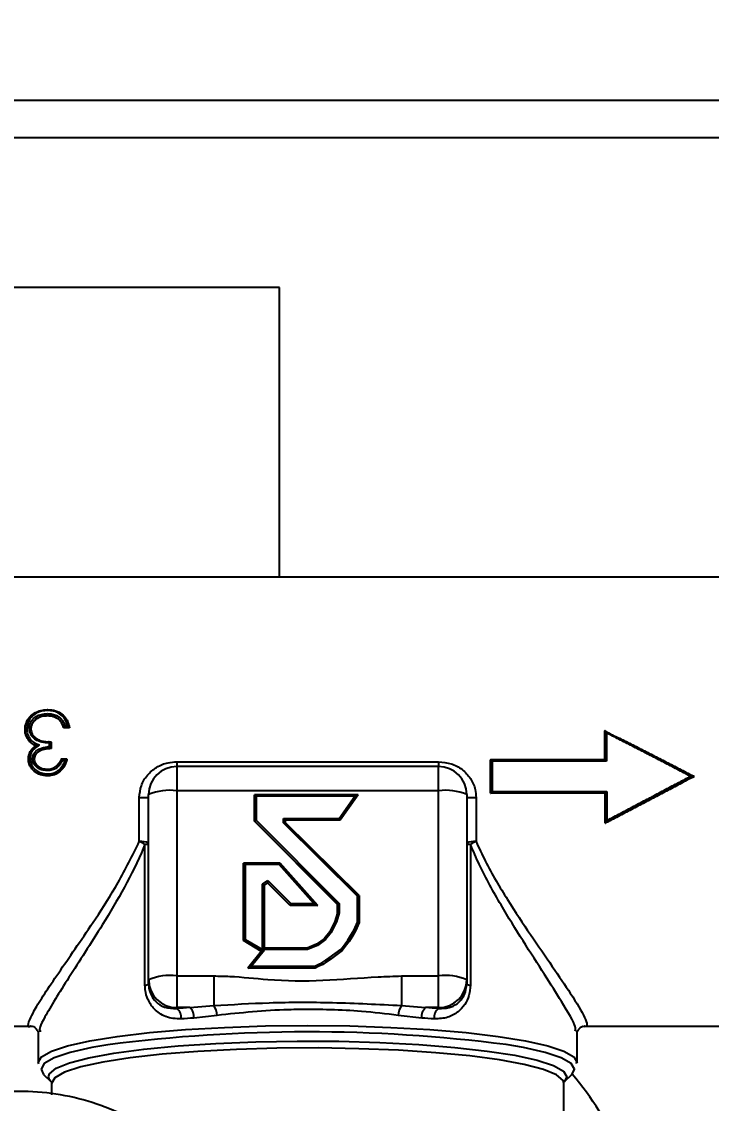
# Model space of a CAD drawing. Extents: x 75 to 2075, y 25 to 1460.
# Drawn here: x 467.6 to 513.7, y 1162.4 to 1234.7 of the extents above; entities that cross this region are included whole.
import ezdxf

# ---------------------------------------------------------------- set-up
doc = ezdxf.new("R2010")
doc.units = 0
doc.header["$LTSCALE"] = 5
doc.linetypes.add('SLD-KATı', pattern=[0])
doc.layers.get('0').update_dxf_attribs({"linetype": 'CONTINUOUS'})
doc.styles.add('SLDTEXTSTYLE1', font='GOTHIC.TTF', dxfattribs={"width": 0.913})
doc.dimstyles.new('SLDDIMSTYLE1', dxfattribs={"dimtxt": 17.5, "dimasz": 16.51, "dimexe": 0, "dimexo": 0.0625, "dimgap": 4.375, "dimtad": 1, "dimlfac": 0.8, "dimrnd": 1e-09, "dimzin": 12, "dimtxsty": 'SLDTEXTSTYLE1', "dimsah": 1, "dimcen": 0.09, "dimazin": 3, "dimtfac": 1, "dimtofl": 0, "dimtmove": 0, "dimatfit": 3, "dimtolj": 1, "dimtzin": 12})

# ---------------------------------------------------------------- blocks, each defined once
blk = doc.blocks.new('_D_5')
at = {"color": 7, "linetype": 'SLD-KATı'}
for p, q in [((224.877, 1226.853), (224.877, 1278.192)), ((924.877, 1226.853), (924.877, 1278.192)), ((224.877, 1273.192), (924.877, 1273.192))]:
    blk.add_line(p, q, dxfattribs=at)
for points in [[(224.877, 1273.192), (241.387, 1270.652), (241.387, 1275.732)], [(924.877, 1273.192), (908.367, 1275.732), (908.367, 1270.652)]]:
    blk.add_solid(points, dxfattribs=at)
at = {"color": 7, "linetype": 'SLD-KATı', "insert": (543.242, 1295.545), "char_height": 17.5, "attachment_point": 1, "style": 'SLDTEXTSTYLE1'}
blk.add_mtext('560', dxfattribs=at)

msp = doc.modelspace()

# ---------------------------------------------------------------- linework, layer by layer
at = {"color": 7, "linetype": 'SLD-KATı'}
for p, q in [((904.789, 1229.442), (244.966, 1229.442)), ((903.627, 1226.942), (246.127, 1226.942)), ((484.877, 1216.942), (426.16, 1216.942)), ((484.877, 1197.567), (484.877, 1216.942)), ((514.872, 1197.567), (458.633, 1197.567)), ((469.37, 1188.305), (469.37, 1188.3)), ((470.101, 1188.085), (470.101, 1188.081)), ((467.864, 1187.403), (467.864, 1187.399)), ((468.256, 1187.439), (468.256, 1187.435)), ((470.837, 1187.518), (470.444, 1187.518)), ((470.444, 1187.518), (470.444, 1187.514)), ((470.837, 1187.514), (470.444, 1187.514)), ((470.527, 1187.662), (470.697, 1187.662)), ((470.837, 1187.518), (470.837, 1187.514)), ((506.612, 1185.36), (506.612, 1187.3)), ((506.725, 1187.157), (506.725, 1185.27)), ((468.125, 1186.66), (468.125, 1186.657)), ((469.49, 1186.253), (469.49, 1186.481)), ((469.603, 1186.554), (469.603, 1186.119)), ((469.603, 1186.119), (469.603, 1186.116)), ((468.088, 1185.421), (468.088, 1185.419)), ((468.481, 1185.419), (468.481, 1185.417)), ((470.665, 1185.408), (470.278, 1185.408)), ((470.522, 1185.316), (470.348, 1185.316)), ((470.668, 1185.406), (470.668, 1185.404)), ((478.002, 1185.234), (495.502, 1185.234)), ((498.969, 1183.132), (498.969, 1185.36)), ((506.615, 1185.362), (498.972, 1185.362)), ((499.082, 1185.27), (499.082, 1183.249)), ((506.725, 1185.27), (499.082, 1185.27)), ((469.366, 1184.297), (469.366, 1184.295)), ((495.502, 1184.918), (478.002, 1184.918)), ((475.502, 1179.898), (475.502, 1182.843)), ((476.127, 1170.664), (476.127, 1183.043)), ((478.002, 1183.303), (478.002, 1170.923)), ((495.502, 1183.303), (478.002, 1183.303)), ((483.197, 1181.272), (483.197, 1183.026)), ((483.309, 1182.93), (483.197, 1183.026)), ((490.118, 1183.027), (483.198, 1183.027)), ((483.309, 1182.93), (483.309, 1181.333)), ((489.904, 1182.93), (483.309, 1182.93)), ((488.856, 1181.455), (489.904, 1182.93)), ((490.12, 1183.026), (488.915, 1181.328)), ((490.12, 1183.024), (488.915, 1181.326)), ((489.904, 1182.93), (490.12, 1183.026)), ((490.12, 1183.026), (490.12, 1183.024)), ((495.502, 1170.923), (495.502, 1183.303)), ((497.377, 1183.043), (497.377, 1170.664)), ((498.002, 1182.843), (498.002, 1179.898)), ((506.636, 1183.132), (498.969, 1183.132)), ((498.969, 1183.132), (498.969, 1183.131)), ((506.636, 1183.131), (498.969, 1183.131)), ((499.082, 1183.249), (506.748, 1183.249)), ((506.636, 1181.129), (506.636, 1183.132)), ((506.748, 1183.249), (506.748, 1181.305)), ((483.309, 1181.333), (483.197, 1181.272)), ((483.309, 1181.333), (488.854, 1175.77)), ((485.141, 1181.455), (488.856, 1181.455)), ((485.141, 1181.144), (485.141, 1181.455)), ((485.254, 1181.328), (485.141, 1181.455)), ((488.856, 1181.455), (488.915, 1181.328)), ((488.742, 1175.709), (483.197, 1181.272)), ((483.197, 1181.272), (483.197, 1181.27)), ((488.742, 1175.707), (483.197, 1181.27)), ((485.254, 1181.175), (485.141, 1181.144)), ((490.072, 1176.26), (485.141, 1181.144)), ((490.184, 1176.292), (485.253, 1181.176)), ((485.254, 1181.328), (485.254, 1181.175)), ((488.915, 1181.328), (485.254, 1181.328)), ((488.915, 1181.326), (485.254, 1181.326)), ((488.915, 1181.328), (488.915, 1181.326)), ((475.88, 1170.314), (475.88, 1179.718)), ((497.625, 1179.718), (497.625, 1170.314)), ((482.459, 1173.284), (482.459, 1178.463)), ((482.572, 1178.367), (482.459, 1178.463)), ((484.902, 1178.464), (482.46, 1178.464)), ((484.852, 1178.367), (484.903, 1178.463)), ((487.421, 1175.639), (484.903, 1178.464)), ((482.572, 1178.367), (482.572, 1173.363)), ((484.852, 1178.367), (482.572, 1178.367)), ((487.173, 1175.764), (484.852, 1178.367)), ((483.722, 1177.062), (484.079, 1177.301)), ((483.722, 1172.689), (483.722, 1177.062)), ((483.722, 1177.062), (483.834, 1176.988)), ((484.065, 1177.142), (483.834, 1176.988)), ((484.065, 1177.14), (483.834, 1176.986)), ((484.079, 1177.301), (484.065, 1177.142)), ((485.585, 1175.637), (484.065, 1177.142)), ((484.065, 1177.142), (484.065, 1177.14)), ((485.585, 1175.636), (484.065, 1177.14)), ((484.079, 1177.301), (485.632, 1175.764)), ((483.834, 1176.988), (483.834, 1172.786)), ((490.185, 1176.291), (490.072, 1176.26)), ((490.185, 1176.291), (490.185, 1174.488)), ((485.632, 1175.764), (485.585, 1175.637)), ((487.422, 1175.637), (485.585, 1175.637)), ((485.585, 1175.637), (485.585, 1175.636)), ((487.422, 1175.636), (485.585, 1175.636)), ((485.632, 1175.764), (487.173, 1175.764)), ((487.173, 1175.764), (487.422, 1175.637)), ((487.422, 1175.637), (487.422, 1175.636)), ((488.854, 1175.77), (488.742, 1175.709)), ((488.742, 1175.131), (488.742, 1175.709)), ((488.854, 1175.77), (488.854, 1175.131)), ((490.072, 1174.526), (490.072, 1176.26)), ((488.742, 1175.131), (488.576, 1174.56)), ((488.854, 1175.131), (488.681, 1174.534)), ((488.854, 1175.131), (488.742, 1175.131)), ((488.576, 1174.56), (488.229, 1173.875)), ((488.681, 1174.534), (488.324, 1173.828)), ((488.681, 1174.534), (488.576, 1174.559)), ((489.856, 1174.011), (490.072, 1174.526)), ((490.185, 1174.488), (489.957, 1173.946)), ((490.185, 1174.486), (489.957, 1173.944)), ((490.185, 1174.488), (490.072, 1174.526)), ((490.185, 1174.488), (490.185, 1174.486)), ((487.854, 1173.413), (487.35, 1173.037)), ((488.229, 1173.875), (487.854, 1173.413)), ((487.933, 1173.347), (487.854, 1173.412)), ((488.324, 1173.828), (487.933, 1173.347)), ((488.324, 1173.828), (488.228, 1173.874)), ((489.438, 1173.304), (489.64, 1173.645)), ((489.737, 1173.574), (489.532, 1173.226)), ((489.737, 1173.572), (489.532, 1173.224)), ((489.64, 1173.645), (489.856, 1174.011)), ((489.957, 1173.946), (489.737, 1173.574)), ((489.957, 1173.944), (489.737, 1173.572)), ((489.737, 1173.574), (489.737, 1173.572)), ((489.957, 1173.946), (489.856, 1174.011)), ((489.957, 1173.946), (489.957, 1173.944)), ((482.459, 1173.284), (482.572, 1173.363)), ((482.459, 1173.284), (482.459, 1173.283)), ((483.671, 1172.565), (482.459, 1173.283)), ((482.572, 1173.363), (483.84, 1172.612)), ((483.722, 1172.689), (483.834, 1172.785)), ((486.749, 1172.689), (483.722, 1172.689)), ((486.728, 1172.786), (483.833, 1172.786)), ((486.749, 1172.689), (486.727, 1172.785)), ((487.35, 1173.037), (486.728, 1172.786)), ((487.405, 1172.953), (486.749, 1172.689)), ((487.405, 1172.953), (487.349, 1173.035)), ((487.933, 1173.347), (487.405, 1172.953)), ((488.198, 1172.13), (488.985, 1172.717)), ((488.985, 1172.717), (489.261, 1173.075)), ((489.065, 1172.622), (488.985, 1172.717)), ((489.35, 1172.991), (489.065, 1172.622)), ((489.35, 1172.99), (489.065, 1172.62)), ((489.261, 1173.075), (489.438, 1173.304)), ((489.532, 1173.226), (489.35, 1172.991)), ((489.532, 1173.224), (489.35, 1172.99)), ((489.35, 1172.991), (489.35, 1172.99)), ((489.532, 1173.226), (489.438, 1173.304)), ((489.532, 1173.226), (489.532, 1173.224)), ((483.672, 1172.568), (482.764, 1171.447)), ((483.84, 1172.612), (482.998, 1171.572)), ((483.672, 1172.566), (483.84, 1172.612)), ((487.698, 1171.802), (487.957, 1171.972)), ((487.957, 1171.972), (488.198, 1172.13)), ((488.263, 1172.023), (488.019, 1171.864)), ((488.263, 1172.022), (488.019, 1171.862)), ((488.263, 1172.023), (488.198, 1172.13)), ((489.065, 1172.622), (488.263, 1172.023)), ((489.065, 1172.62), (488.263, 1172.022)), ((488.263, 1172.023), (488.263, 1172.022)), ((489.065, 1172.622), (489.065, 1172.62)), ((482.763, 1171.446), (482.998, 1171.572)), ((487.256, 1171.446), (482.763, 1171.446)), ((482.763, 1171.446), (482.763, 1171.444)), ((487.256, 1171.444), (482.763, 1171.444)), ((482.998, 1171.572), (487.229, 1171.572)), ((487.229, 1171.572), (487.457, 1171.684)), ((487.256, 1171.446), (487.229, 1171.572)), ((487.507, 1171.568), (487.256, 1171.446)), ((487.507, 1171.567), (487.256, 1171.444)), ((487.256, 1171.446), (487.256, 1171.444)), ((487.457, 1171.684), (487.698, 1171.802)), ((487.755, 1171.689), (487.507, 1171.568)), ((487.755, 1171.688), (487.507, 1171.567)), ((487.507, 1171.568), (487.507, 1171.567)), ((487.755, 1171.689), (487.698, 1171.802)), ((488.019, 1171.864), (487.755, 1171.689)), ((488.019, 1171.862), (487.755, 1171.688)), ((487.755, 1171.689), (487.755, 1171.688)), ((488.019, 1171.864), (488.019, 1171.862)), ((476.127, 1170.383), (476.127, 1170.664)), ((478.002, 1170.923), (478.002, 1168.807)), ((478.002, 1170.923), (480.489, 1170.923)), ((480.489, 1170.923), (480.489, 1168.943)), ((493.016, 1170.923), (493.016, 1168.943)), ((493.016, 1170.923), (495.502, 1170.923)), ((495.502, 1168.807), (495.502, 1170.923)), ((497.377, 1170.664), (497.377, 1170.383)), ((478.87, 1168.807), (478.002, 1168.807)), ((478.002, 1168.807), (478.002, 1168.747)), ((478.87, 1168.807), (480.489, 1168.943)), ((493.016, 1168.943), (494.634, 1168.807)), ((495.502, 1168.807), (494.634, 1168.807)), ((495.502, 1168.747), (495.502, 1168.807)), ((480.699, 1168.287), (479.135, 1168.109)), ((494.37, 1168.109), (492.806, 1168.287)), ((458.563, 1167.567), (468.255, 1167.567)), ((468.752, 1167.242), (468.752, 1165.12)), ((468.875, 1167.242), (468.875, 1167.192)), ((504.752, 1165.12), (504.752, 1167.242)), ((505.251, 1167.567), (515.028, 1167.567)), ((468.752, 1165.12), (468.775, 1165.038)), ((504.715, 1165.079), (504.71, 1165.13)), ((468.935, 1164.682), (469.11, 1164.338)), ((469.11, 1164.338), (469.614, 1163.844)), ((503.891, 1163.844), (504.395, 1164.338)), ((504.06, 1164.178), (503.891, 1163.844)), ((504.395, 1164.338), (504.569, 1164.671)), ((469.627, 1163.745), (469.627, 1163.74)), ((469.627, 1163.74), (469.627, 1162.985)), ((503.877, 1160.478), (503.877, 1163.74))]:
    msp.add_line(p, q, dxfattribs=at)
at = {"color": 8, "linetype": 'SLD-KATı'}
for p, q in [((478.002, 1185.234), (478.002, 1184.918)), ((495.502, 1185.234), (495.502, 1184.918)), ((478.002, 1184.918), (478.002, 1183.303)), ((495.502, 1183.303), (495.502, 1184.918)), ((483.671, 1172.566), (482.459, 1173.284))]:
    msp.add_line(p, q, dxfattribs=at)
at = {"color": 8, "linetype": 'SLD-KATı', "flags": 128}
for points in [[(468.752, 1165.12), (468.974, 1165.509), (469.633, 1165.889), (470.714, 1166.25), (472.19, 1166.583), (474.024, 1166.88), (476.172, 1167.134), (478.58, 1167.338), (481.19, 1167.487), (483.936, 1167.579), (486.752, 1167.609), (489.568, 1167.579), (492.315, 1167.487), (494.924, 1167.338), (497.332, 1167.134), (499.48, 1166.88), (501.315, 1166.583), (502.79, 1166.25), (503.871, 1165.889), (504.531, 1165.509), (504.752, 1165.125)], [(473.399, 1166.313), (472.338, 1166.13), (470.877, 1165.801), (469.807, 1165.444), (469.155, 1165.068), (468.935, 1164.682)], [(469.444, 1164.17), (469.5, 1164.371), (469.947, 1164.751), (470.829, 1165.116), (472.124, 1165.457), (473.797, 1165.765), (475.806, 1166.032), (478.098, 1166.251), (480.615, 1166.416), (483.29, 1166.523), (486.055, 1166.57), (488.839, 1166.554), (491.568, 1166.477), (494.172, 1166.341), (496.584, 1166.148), (498.742, 1165.904), (500.589, 1165.616), (502.078, 1165.291), (503.17, 1164.936), (503.836, 1164.562), (504.06, 1164.178), (504.06, 1164.178)], [(504.569, 1164.671), (504.569, 1164.682), (504.35, 1165.068), (503.697, 1165.444), (502.627, 1165.801), (501.166, 1166.13), (500.005, 1166.329)], [(503.877, 1163.74), (503.822, 1163.931), (503.38, 1164.307), (502.507, 1164.669), (501.226, 1165.006), (499.57, 1165.311), (497.583, 1165.575), (495.315, 1165.792), (492.825, 1165.955), (490.178, 1166.061), (487.442, 1166.107), (484.688, 1166.092), (481.988, 1166.015), (479.411, 1165.88), (477.024, 1165.69), (474.889, 1165.448), (473.062, 1165.163), (471.589, 1164.841), (470.509, 1164.49), (469.849, 1164.12), (469.627, 1163.74)]]:
    msp.add_lwpolyline(points, dxfattribs=at)
at = {"color": 7, "linetype": 'SLD-KATı', "flags": 128}
msp.add_lwpolyline([(469.614, 1163.844), (469.5, 1163.986), (469.444, 1164.17)], dxfattribs=at)
at = {"color": 7, "linetype": 'SLD-KATı'}
for centre, radius, start, end in [((478.002, 1183.043), 1.875, 90, 180), ((495.502, 1183.043), 1.875, 0, 90), ((475.658, 1191.327), 8.485, 268.94749, 273.16959), ((477.542, 1179.719), 3.613, 82.68945, 113.05901), ((495.962, 1179.719), 3.613, 66.94099, 97.31055), ((497.846, 1191.327), 8.485, 266.83041, 271.05251), ((475.654, 1178.936), 0.973, 60.87981, 98.94355), ((474.298, 1176.887), 3.242, 60.80034, 68.19662), ((497.851, 1178.936), 0.973, 81.05645, 119.12019), ((499.207, 1176.887), 3.242, 111.80338, 119.19966), ((475.911, 1180.085), 0.368, 265.14011, 305.96548), ((497.594, 1180.085), 0.368, 234.03452, 274.85989), ((489.508, 1173.366), 0.309, 42.27834, 64.81966), ((489.07, 1172.782), 0.349, 36.83927, 56.97945), ((487.524, 1171.651), 0.539, 23.20581, 36.51277), ((486.851, 1171.354), 0.689, 18.10524, 28.56834), ((477.542, 1167.339), 3.614, 82.69006, 113.05617), ((477.993, 1170.673), 1.866, 180.2768, 270.27625), ((495.962, 1167.339), 3.614, 66.94383, 97.30994), ((495.511, 1170.673), 1.866, 269.72375, 359.7232), ((475.911, 1170.681), 0.368, 265.14994, 305.97166), ((497.594, 1170.681), 0.368, 234.02834, 274.85006), ((485.226, 1070.442), 98.57, 93.69719, 94.20297), ((477.573, 1168.156), 0.73, 351.77105, 54.01862), ((478.375, 1168.22), 0.768, 351.71613, 49.82672), ((479.446, 1168.247), 1.253, 1.8567, 33.72306), ((494.058, 1168.247), 1.253, 146.27694, 178.1433), ((495.13, 1168.22), 0.768, 130.17328, 188.28387), ((488.278, 1070.442), 98.57, 85.79703, 86.30281), ((495.931, 1168.156), 0.73, 125.98138, 188.22895), ((485.255, 1073.315), 94.991, 93.69394, 94.20115), ((488.25, 1073.315), 94.991, 85.79885, 86.30606), ((486.762, 1064.063), 103.12, 82.62169, 97.44554), ((489.252, 1151.317), 20, 23.09987, 40.69992)]:
    msp.add_arc(centre, radius, start, end, dxfattribs=at)
for points, knots in [([(467.864, 1187.403), (467.864, 1187.403), (467.864, 1187.547), (467.919, 1187.841), (468.156, 1188.239), (468.546, 1188.553), (468.967, 1188.692), (469.25, 1188.713), (469.355, 1188.717), (469.377, 1188.717), (469.377, 1188.717)], [0, 0, 0, 0, 0.000035, 0.201496, 0.401014, 0.629531, 0.862506, 0.971212, 0.999968, 1, 1, 1, 1]), ([(469.381, 1188.66), (469.281, 1188.656), (469.016, 1188.644), (468.604, 1188.506), (468.247, 1188.214), (468.021, 1187.844), (467.991, 1187.576), (467.977, 1187.442)], [0, 0, 0, 0, 0.140298, 0.373546, 0.600694, 0.800628, 1, 1, 1, 1]), ([(469.381, 1188.66), (469.38, 1188.673), (469.379, 1188.699), (469.378, 1188.722), (469.377, 1188.731), (469.377, 1188.722), (469.377, 1188.717)], [0, 0, 0, 0, 0.250038, 0.500064, 0.750024, 1, 1, 1, 1]), ([(469.377, 1188.717), (469.377, 1188.717), (469.474, 1188.717), (469.737, 1188.701), (470.146, 1188.575), (470.51, 1188.288), (470.738, 1187.918), (470.802, 1187.656), (470.837, 1187.518), (470.837, 1187.518)], [0, 0, 0, 0, 0.000035, 0.13537, 0.369536, 0.592942, 0.794117, 0.999963, 1, 1, 1, 1]), ([(470.697, 1187.662), (470.672, 1187.748), (470.61, 1187.953), (470.423, 1188.261), (470.089, 1188.527), (469.712, 1188.647), (469.47, 1188.656), (469.381, 1188.66)], [0, 0, 0, 0, 0.153062, 0.369341, 0.606008, 0.855273, 1, 1, 1, 1]), ([(468.144, 1187.478), (468.153, 1187.571), (468.17, 1187.759), (468.331, 1188.035), (468.592, 1188.271), (468.963, 1188.431), (469.233, 1188.445), (469.372, 1188.453)], [0, 0, 0, 0, 0.165411, 0.331245, 0.550711, 0.767753, 1, 1, 1, 1]), ([(469.37, 1188.305), (469.37, 1188.305), (469.242, 1188.305), (468.995, 1188.282), (468.658, 1188.142), (468.422, 1187.931), (468.283, 1187.685), (468.256, 1187.523), (468.256, 1187.439), (468.256, 1187.439)], [0, 0, 0, 0, 0.000046, 0.238857, 0.456794, 0.676429, 0.837756, 0.999952, 1, 1, 1, 1]), ([(469.37, 1188.3), (469.235, 1188.293), (468.966, 1188.278), (468.658, 1188.131), (468.463, 1187.958), (468.346, 1187.804), (468.27, 1187.625), (468.261, 1187.498), (468.256, 1187.435)], [0, 0, 0, 0, 0.250095, 0.499379, 0.624641, 0.749803, 0.874902, 1, 1, 1, 1]), ([(469.37, 1188.305), (469.37, 1188.312), (469.37, 1188.327), (469.371, 1188.365), (469.371, 1188.41), (469.372, 1188.438), (469.372, 1188.453)], [0, 0, 0, 0, 0.250077, 0.499927, 0.749923, 1, 1, 1, 1]), ([(470.101, 1188.085), (470.101, 1188.085), (470.048, 1188.121), (469.916, 1188.211), (469.664, 1188.288), (469.469, 1188.305), (469.37, 1188.305), (469.37, 1188.305)], [0, 0, 0, 0, 0.000089, 0.252267, 0.621422, 0.999905, 1, 1, 1, 1]), ([(470.101, 1188.081), (469.99, 1188.147), (469.767, 1188.28), (469.503, 1188.294), (469.37, 1188.3)], [0, 0, 0, 0, 0.499297, 1, 1, 1, 1]), ([(469.372, 1188.453), (469.478, 1188.447), (469.691, 1188.436), (469.969, 1188.347), (470.115, 1188.247), (470.176, 1188.206)], [0, 0, 0, 0, 0.369323, 0.740717, 1, 1, 1, 1]), ([(470.101, 1188.085), (470.102, 1188.092), (470.104, 1188.105), (470.122, 1188.137), (470.146, 1188.173), (470.166, 1188.195), (470.175, 1188.206)], [0, 0, 0, 0, 0.250015, 0.500039, 0.750063, 1, 1, 1, 1]), ([(470.444, 1187.518), (470.444, 1187.518), (470.428, 1187.583), (470.377, 1187.714), (470.274, 1187.909), (470.173, 1188.038), (470.101, 1188.085), (470.101, 1188.085)], [0, 0, 0, 0, 0.000116, 0.303812, 0.619927, 0.999901, 1, 1, 1, 1]), ([(470.444, 1187.514), (470.409, 1187.621), (470.338, 1187.834), (470.18, 1187.999), (470.101, 1188.081)], [0, 0, 0, 0, 0.501149, 1, 1, 1, 1]), ([(470.175, 1188.206), (470.245, 1188.137), (470.371, 1188.014), (470.47, 1187.818), (470.511, 1187.704), (470.527, 1187.662)], [0, 0, 0, 0, 0.44017, 0.7932, 1, 1, 1, 1]), ([(467.976, 1187.442), (467.962, 1187.441), (467.932, 1187.439), (467.895, 1187.43), (467.869, 1187.417), (467.866, 1187.408), (467.864, 1187.403)], [0, 0, 0, 0, 0.250138, 0.500078, 0.750029, 1, 1, 1, 1]), ([(468.125, 1186.66), (468.125, 1186.66), (468.053, 1186.732), (467.976, 1186.886), (467.883, 1187.137), (467.864, 1187.301), (467.864, 1187.403), (467.864, 1187.403)], [0, 0, 0, 0, 0.000064, 0.372705, 0.622998, 0.999908, 1, 1, 1, 1]), ([(468.125, 1186.657), (468.049, 1186.771), (467.896, 1186.999), (467.875, 1187.266), (467.864, 1187.399)], [0, 0, 0, 0, 0.499991, 1, 1, 1, 1]), ([(467.976, 1187.442), (467.983, 1187.349), (467.993, 1187.196), (468.074, 1186.963), (468.161, 1186.836), (468.213, 1186.76)], [0, 0, 0, 0, 0.382365, 0.630554, 1, 1, 1, 1]), ([(469.49, 1186.481), (469.322, 1186.495), (469.038, 1186.519), (468.657, 1186.648), (468.385, 1186.858), (468.184, 1187.143), (468.157, 1187.365), (468.144, 1187.478)], [0, 0, 0, 0, 0.267114, 0.449854, 0.630517, 0.813424, 1, 1, 1, 1]), ([(468.256, 1187.439), (468.255, 1187.444), (468.251, 1187.453), (468.225, 1187.466), (468.188, 1187.475), (468.159, 1187.477), (468.144, 1187.478)], [0, 0, 0, 0, 0.249955, 0.500053, 0.749909, 1, 1, 1, 1]), ([(468.256, 1187.439), (468.256, 1187.439), (468.256, 1187.358), (468.298, 1187.14), (468.469, 1186.902), (468.715, 1186.711), (469.008, 1186.621), (469.301, 1186.555), (469.514, 1186.598), (469.603, 1186.554), (469.603, 1186.554)], [0, 0, 0, 0, 0.000026, 0.166924, 0.335078, 0.501882, 0.674431, 0.836524, 0.999954, 1, 1, 1, 1]), ([(470.527, 1187.662), (470.526, 1187.662), (470.525, 1187.659), (470.513, 1187.645), (470.494, 1187.618), (470.472, 1187.583), (470.456, 1187.555), (470.446, 1187.532), (470.445, 1187.523), (470.444, 1187.518)], [0, 0, 0, 0, 0.012292, 0.042911, 0.290974, 0.498549, 0.673256, 0.836438, 1, 1, 1, 1]), ([(470.697, 1187.662), (470.698, 1187.662), (470.716, 1187.648), (470.75, 1187.62), (470.793, 1187.581), (470.82, 1187.55), (470.834, 1187.53), (470.836, 1187.522), (470.837, 1187.518)], [0, 0, 0, 0, 0.010388, 0.296292, 0.575064, 0.757191, 0.878193, 1, 1, 1, 1]), ([(506.725, 1187.157), (506.724, 1187.158), (506.705, 1187.188), (506.674, 1187.235), (506.639, 1187.281), (506.621, 1187.3), (506.613, 1187.305), (506.612, 1187.301), (506.612, 1187.3)], [0, 0, 0, 0, 0.009477, 0.419885, 0.679811, 0.825706, 0.921559, 1, 1, 1, 1]), ([(506.612, 1187.3), (506.612, 1187.3), (506.916, 1187.097), (507.571, 1186.842), (508.479, 1186.356), (509.149, 1186.021), (509.669, 1185.755), (510.04, 1185.564), (510.634, 1185.259), (511.376, 1184.874), (512.074, 1184.516), (512.473, 1184.303), (512.577, 1184.251), (512.578, 1184.251)], [0, 0, 0, 0, 0.00001, 0.164055, 0.31334, 0.462626, 0.499947, 0.574607, 0.649264, 0.798552, 0.947837, 0.999988, 1, 1, 1, 1]), ([(512.336, 1184.263), (512.295, 1184.284), (511.958, 1184.461), (511.324, 1184.794), (510.581, 1185.18), (509.988, 1185.489), (509.616, 1185.681), (509.097, 1185.949), (508.429, 1186.292), (507.564, 1186.733), (506.996, 1187.02), (506.725, 1187.157)], [0, 0, 0, 0, 0.021653, 0.18037, 0.339085, 0.418457, 0.497834, 0.537511, 0.696226, 0.854942, 1, 1, 1, 1]), ([(468.212, 1186.76), (468.201, 1186.75), (468.178, 1186.731), (468.149, 1186.702), (468.129, 1186.676), (468.126, 1186.665), (468.125, 1186.66)], [0, 0, 0, 0, 0.249897, 0.499977, 0.749938, 1, 1, 1, 1]), ([(468.599, 1186.3), (468.599, 1186.3), (468.57, 1186.314), (468.488, 1186.35), (468.364, 1186.429), (468.225, 1186.526), (468.173, 1186.636), (468.125, 1186.66), (468.125, 1186.66)], [0, 0, 0, 0, 0.000137, 0.159627, 0.443755, 0.727286, 0.99986, 1, 1, 1, 1]), ([(468.599, 1186.296), (468.509, 1186.342), (468.373, 1186.411), (468.221, 1186.543), (468.157, 1186.619), (468.125, 1186.657)], [0, 0, 0, 0, 0.499524, 0.749677, 1, 1, 1, 1]), ([(468.212, 1186.76), (468.245, 1186.721), (468.31, 1186.643), (468.429, 1186.544), (468.601, 1186.443), (468.735, 1186.383), (468.822, 1186.344)], [0, 0, 0, 0, 0.206172, 0.41268, 0.618961, 1, 1, 1, 1]), ([(469.603, 1186.554), (469.602, 1186.556), (469.6, 1186.56), (469.587, 1186.555), (469.563, 1186.541), (469.529, 1186.515), (469.503, 1186.493), (469.491, 1186.481), (469.49, 1186.481)], [0, 0, 0, 0, 0.144633, 0.28863, 0.487815, 0.756517, 0.988729, 1, 1, 1, 1]), ([(468.088, 1185.421), (468.088, 1185.421), (468.088, 1185.526), (468.122, 1185.779), (468.291, 1186.051), (468.464, 1186.211), (468.565, 1186.274), (468.593, 1186.296), (468.599, 1186.299), (468.599, 1186.3)], [0, 0, 0, 0, 0.000039, 0.327084, 0.664772, 0.899894, 0.98068, 0.999922, 1, 1, 1, 1]), ([(468.822, 1186.344), (468.763, 1186.305), (468.618, 1186.21), (468.395, 1186.036), (468.227, 1185.76), (468.21, 1185.55), (468.201, 1185.447)], [0, 0, 0, 0, 0.184065, 0.452314, 0.730991, 1, 1, 1, 1]), ([(468.368, 1185.446), (468.381, 1185.538), (468.405, 1185.721), (468.589, 1185.957), (468.908, 1186.15), (469.227, 1186.235), (469.445, 1186.25), (469.49, 1186.253)], [0, 0, 0, 0, 0.182047, 0.364638, 0.571259, 0.912286, 1, 1, 1, 1]), ([(469.603, 1186.119), (469.603, 1186.119), (469.525, 1186.119), (469.285, 1186.107), (468.958, 1186.023), (468.668, 1185.852), (468.522, 1185.661), (468.487, 1185.51), (468.481, 1185.432), (468.481, 1185.419), (468.481, 1185.419)], [0, 0, 0, 0, 0.000051, 0.158268, 0.489661, 0.680335, 0.840157, 0.972159, 0.999948, 1, 1, 1, 1]), ([(469.603, 1186.116), (469.48, 1186.11), (469.234, 1186.098), (468.936, 1186.001), (468.722, 1185.881), (468.589, 1185.754), (468.516, 1185.624), (468.485, 1185.507), (468.482, 1185.447), (468.481, 1185.417)], [0, 0, 0, 0, 0.25016, 0.500067, 0.632999, 0.750026, 0.874847, 0.937394, 1, 1, 1, 1]), ([(468.822, 1186.344), (468.821, 1186.344), (468.783, 1186.341), (468.721, 1186.335), (468.651, 1186.322), (468.617, 1186.312), (468.602, 1186.305), (468.6, 1186.301), (468.599, 1186.3)], [0, 0, 0, 0, 0.009387, 0.428294, 0.689405, 0.832291, 0.924797, 1, 1, 1, 1]), ([(469.603, 1186.119), (469.602, 1186.122), (469.6, 1186.129), (469.587, 1186.148), (469.564, 1186.178), (469.53, 1186.214), (469.503, 1186.24), (469.491, 1186.252), (469.49, 1186.253)], [0, 0, 0, 0, 0.141699, 0.282786, 0.480642, 0.75183, 0.988812, 1, 1, 1, 1]), ([(468.201, 1185.447), (468.186, 1185.446), (468.156, 1185.444), (468.119, 1185.438), (468.093, 1185.429), (468.09, 1185.424), (468.088, 1185.421)], [0, 0, 0, 0, 0.249895, 0.49996, 0.749975, 1, 1, 1, 1]), ([(469.366, 1184.297), (469.366, 1184.297), (469.208, 1184.297), (468.922, 1184.345), (468.55, 1184.531), (468.287, 1184.79), (468.126, 1185.097), (468.088, 1185.315), (468.088, 1185.421), (468.088, 1185.421)], [0, 0, 0, 0, 0.000039, 0.250602, 0.450042, 0.65375, 0.827154, 0.999959, 1, 1, 1, 1]), ([(469.366, 1184.295), (469.208, 1184.31), (468.892, 1184.34), (468.538, 1184.541), (468.317, 1184.765), (468.191, 1184.965), (468.12, 1185.148), (468.093, 1185.302), (468.09, 1185.38), (468.088, 1185.419)], [0, 0, 0, 0, 0.249613, 0.49909, 0.624334, 0.749483, 0.874654, 0.937295, 1, 1, 1, 1]), ([(468.201, 1185.447), (468.21, 1185.349), (468.229, 1185.154), (468.38, 1184.873), (468.617, 1184.639), (468.957, 1184.462), (469.219, 1184.436), (469.364, 1184.422)], [0, 0, 0, 0, 0.172299, 0.344922, 0.54726, 0.748216, 1, 1, 1, 1]), ([(469.358, 1184.646), (469.229, 1184.656), (469.003, 1184.672), (468.766, 1184.791), (468.594, 1184.925), (468.459, 1185.075), (468.377, 1185.276), (468.371, 1185.398), (468.368, 1185.446)], [0, 0, 0, 0, 0.271615, 0.474729, 0.548186, 0.736558, 0.896958, 1, 1, 1, 1]), ([(468.481, 1185.419), (468.479, 1185.422), (468.476, 1185.428), (468.45, 1185.436), (468.413, 1185.443), (468.383, 1185.445), (468.368, 1185.446)], [0, 0, 0, 0, 0.250033, 0.499904, 0.750028, 1, 1, 1, 1]), ([(468.481, 1185.419), (468.481, 1185.419), (468.481, 1185.381), (468.49, 1185.281), (468.557, 1185.114), (468.73, 1184.924), (469.007, 1184.77), (469.243, 1184.742), (469.361, 1184.742), (469.361, 1184.742)], [0, 0, 0, 0, 0.000061, 0.093895, 0.247192, 0.433959, 0.714011, 0.99994, 1, 1, 1, 1]), ([(470.348, 1185.316), (470.303, 1185.23), (470.21, 1185.051), (469.993, 1184.819), (469.692, 1184.67), (469.47, 1184.654), (469.358, 1184.646)], [0, 0, 0, 0, 0.230751, 0.480336, 0.738944, 1, 1, 1, 1]), ([(469.361, 1184.742), (469.361, 1184.742), (469.46, 1184.742), (469.657, 1184.766), (469.927, 1184.892), (470.128, 1185.121), (470.249, 1185.298), (470.276, 1185.406), (470.276, 1185.406)], [0, 0, 0, 0, 0.000061, 0.245592, 0.484667, 0.717147, 0.999935, 1, 1, 1, 1]), ([(469.364, 1184.422), (469.459, 1184.428), (469.678, 1184.44), (470.001, 1184.575), (470.289, 1184.825), (470.446, 1185.094), (470.505, 1185.266), (470.522, 1185.316)], [0, 0, 0, 0, 0.1803, 0.41492, 0.650333, 0.896783, 1, 1, 1, 1]), ([(470.668, 1185.406), (470.668, 1185.406), (470.643, 1185.305), (470.572, 1185.068), (470.377, 1184.736), (470.061, 1184.462), (469.708, 1184.321), (469.468, 1184.297), (469.366, 1184.297), (469.366, 1184.297)], [0, 0, 0, 0, 0.000042, 0.173048, 0.39864, 0.616659, 0.835306, 0.99996, 1, 1, 1, 1]), ([(470.668, 1185.404), (470.624, 1185.256), (470.537, 1184.961), (470.243, 1184.589), (469.835, 1184.337), (469.522, 1184.309), (469.366, 1184.295)], [0, 0, 0, 0, 0.250469, 0.500297, 0.750048, 1, 1, 1, 1]), ([(470.276, 1185.406), (470.276, 1185.407), (470.278, 1185.41), (470.287, 1185.4), (470.302, 1185.383), (470.322, 1185.355), (470.339, 1185.331), (470.348, 1185.317), (470.348, 1185.316)], [0, 0, 0, 0, 0.172384, 0.344331, 0.526912, 0.737614, 0.987014, 1, 1, 1, 1]), ([(470.522, 1185.316), (470.523, 1185.317), (470.542, 1185.331), (470.579, 1185.357), (470.624, 1185.387), (470.651, 1185.403), (470.666, 1185.409), (470.667, 1185.407), (470.668, 1185.406)], [0, 0, 0, 0, 0.010287, 0.307057, 0.586207, 0.764945, 0.882094, 1, 1, 1, 1]), ([(475.502, 1182.843), (475.529, 1183.112), (475.584, 1183.651), (476.01, 1184.364), (476.637, 1184.901), (477.339, 1185.191), (477.81, 1185.221), (478.002, 1185.234)], [0, 0, 0, 0, 0.208906, 0.419634, 0.632735, 0.849644, 1, 1, 1, 1]), ([(495.502, 1185.234), (495.783, 1185.208), (496.342, 1185.156), (497.09, 1184.751), (497.656, 1184.149), (497.959, 1183.472), (497.99, 1183.023), (498.002, 1182.843)], [0, 0, 0, 0, 0.218531, 0.435277, 0.649222, 0.859641, 1, 1, 1, 1]), ([(499.082, 1185.27), (499.081, 1185.27), (499.068, 1185.283), (499.042, 1185.308), (499.008, 1185.338), (498.984, 1185.356), (498.971, 1185.363), (498.97, 1185.361), (498.969, 1185.36)], [0, 0, 0, 0, 0.011158, 0.252773, 0.524654, 0.720939, 0.860159, 1, 1, 1, 1]), ([(506.725, 1185.27), (506.724, 1185.27), (506.711, 1185.283), (506.685, 1185.308), (506.651, 1185.338), (506.628, 1185.356), (506.616, 1185.363), (506.615, 1185.362), (506.615, 1185.361)], [0, 0, 0, 0, 0.012422, 0.279881, 0.580981, 0.798265, 0.952449, 1, 1, 1, 1]), ([(469.361, 1184.742), (469.361, 1184.743), (469.361, 1184.743), (469.36, 1184.723), (469.359, 1184.69), (469.358, 1184.661), (469.358, 1184.646)], [0, 0, 0, 0, 0.250034, 0.500102, 0.750114, 1, 1, 1, 1]), ([(469.364, 1184.422), (469.364, 1184.407), (469.365, 1184.378), (469.365, 1184.337), (469.366, 1184.307), (469.366, 1184.3), (469.366, 1184.297)], [0, 0, 0, 0, 0.249947, 0.499988, 0.749974, 1, 1, 1, 1]), ([(512.578, 1184.251), (512.577, 1184.251), (512.251, 1184.087), (511.636, 1183.755), (510.718, 1183.276), (510.051, 1182.924), (509.384, 1182.573), (508.716, 1182.222), (507.827, 1181.753), (507.132, 1181.393), (506.736, 1181.179), (506.636, 1181.129), (506.636, 1181.129)], [0, 0, 0, 0, 0.000012, 0.163115, 0.312865, 0.462614, 0.500053, 0.649832, 0.799584, 0.949331, 0.999988, 1, 1, 1, 1]), ([(506.748, 1181.305), (506.793, 1181.329), (507.135, 1181.51), (507.774, 1181.848), (508.664, 1182.32), (509.331, 1182.674), (509.999, 1183.027), (510.666, 1183.381), (511.519, 1183.833), (512.076, 1184.126), (512.336, 1184.263)], [0, 0, 0, 0, 0.024369, 0.183615, 0.342864, 0.502146, 0.541958, 0.701204, 0.860454, 1, 1, 1, 1]), ([(512.336, 1184.263), (512.336, 1184.263), (512.382, 1184.263), (512.451, 1184.262), (512.526, 1184.259), (512.561, 1184.256), (512.575, 1184.253), (512.577, 1184.251), (512.578, 1184.251)], [0, 0, 0, 0, 0.0090931, 0.4713163, 0.7213157, 0.8515865, 0.9337075, 1, 1, 1, 1]), ([(498.969, 1183.132), (498.97, 1183.133), (498.971, 1183.135), (498.984, 1183.149), (499.008, 1183.174), (499.042, 1183.209), (499.068, 1183.236), (499.081, 1183.248), (499.082, 1183.249)], [0, 0, 0, 0, 0.139883, 0.279057, 0.475409, 0.747285, 0.988814, 1, 1, 1, 1]), ([(506.636, 1183.132), (506.636, 1183.133), (506.638, 1183.135), (506.651, 1183.149), (506.674, 1183.174), (506.708, 1183.209), (506.735, 1183.236), (506.748, 1183.248), (506.748, 1183.249)], [0, 0, 0, 0, 0.139883, 0.279057, 0.475409, 0.747285, 0.988814, 1, 1, 1, 1]), ([(506.636, 1181.129), (506.636, 1181.129), (506.637, 1181.129), (506.645, 1181.14), (506.662, 1181.166), (506.697, 1181.221), (506.728, 1181.273), (506.748, 1181.304), (506.748, 1181.305)], [0, 0, 0, 0, 0.078257, 0.173914, 0.319575, 0.579321, 0.990483, 1, 1, 1, 1]), ([(480.489, 1170.923), (480.842, 1170.916), (482.043, 1170.893), (484.459, 1170.605), (487.776, 1170.563), (490.745, 1170.846), (492.496, 1170.905), (493.016, 1170.923)], [0, 0, 0, 0, 0.084435, 0.287276, 0.581073, 0.875608, 1, 1, 1, 1]), ([(478.296, 1168.051), (477.94, 1168.066), (477.578, 1168.081), (476.976, 1168.322), (476.512, 1168.631), (476.072, 1169.278), (475.898, 1169.858), (475.884, 1170.203), (475.88, 1170.314)], [0, 0, 0, 0, 0.28881, 0.294853, 0.550421, 0.749351, 0.919722, 1, 1, 1, 1]), ([(476.127, 1170.383), (476.131, 1170.3), (476.142, 1170.038), (476.281, 1169.6), (476.628, 1169.133), (477.204, 1168.768), (477.723, 1168.754), (478.002, 1168.747)], [0, 0, 0, 0, 0.074417, 0.235113, 0.430909, 0.692897, 1, 1, 1, 1]), ([(497.625, 1170.314), (497.605, 1170.076), (497.565, 1169.603), (497.26, 1168.985), (496.788, 1168.474), (496.099, 1168.086), (495.52, 1168.064), (495.209, 1168.051)], [0, 0, 0, 0, 0.172812, 0.343796, 0.527912, 0.74592, 1, 1, 1, 1]), ([(495.502, 1168.747), (495.744, 1168.749), (496.191, 1168.753), (496.721, 1169.022), (497.088, 1169.389), (497.329, 1169.842), (497.361, 1170.204), (497.377, 1170.383)], [0, 0, 0, 0, 0.264743, 0.489768, 0.674364, 0.839104, 1, 1, 1, 1]), ([(480.489, 1168.943), (481.716, 1169.016), (484.318, 1169.172), (488.577, 1169.176), (491.486, 1169.023), (493.016, 1168.943)], [0, 0, 0, 0, 0.29737, 0.630595, 1, 1, 1, 1]), ([(492.806, 1168.287), (491.99, 1168.385), (489.851, 1168.642), (487.339, 1168.697), (484.085, 1168.643), (482.275, 1168.453), (480.699, 1168.287)], [0, 0, 0, 0, 0.208044, 0.545374, 0.604141, 1, 1, 1, 1]), ([(468.278, 1167.549), (468.322, 1167.557), (468.444, 1167.581), (468.741, 1167.244), (468.738, 1167.191), (468.737, 1167.181)], [0, 0, 0, 0, 0.315149, 0.872139, 1, 1, 1, 1]), ([(504.766, 1167.181), (504.766, 1167.189), (504.763, 1167.235), (505.038, 1167.577), (505.177, 1167.557), (505.233, 1167.548)], [0, 0, 0, 0, 0.112129, 0.643712, 1, 1, 1, 1]), ([(482.365, 1153.789), (481.798, 1154.714), (480.726, 1156.464), (478.808, 1158.579), (476.876, 1160.221), (474.868, 1161.478), (472.64, 1162.435), (469.432, 1163.239), (465.235, 1163.28), (460.413, 1162.157), (455.839, 1160.249), (451.012, 1157.497), (446.008, 1153.872), (440.949, 1149.46), (436.502, 1144.985), (432.507, 1140.503), (428.679, 1135.784), (424.238, 1129.744), (419.54, 1122.476), (414.989, 1114.205), (411.192, 1105.829), (408.747, 1098.718), (407.375, 1092.98), (406.688, 1088.588), (406.46, 1084.129), (406.806, 1080.367), (407.501, 1077.534), (408.29, 1075.389), (409.362, 1073.352), (410.919, 1071.292), (413, 1069.396), (415.838, 1067.667), (418.217, 1066.969), (419.487, 1066.596)], [0, 0, 0, 0, 0.019368, 0.03667, 0.050411, 0.064218, 0.078537, 0.093454, 0.123434, 0.154288, 0.185581, 0.217451, 0.261103, 0.305556, 0.348972, 0.38561, 0.424783, 0.470321, 0.536218, 0.600081, 0.663841, 0.727472, 0.759267, 0.791245, 0.824823, 0.858529, 0.876617, 0.891642, 0.910957, 0.929119, 0.949866, 0.973238, 1, 1, 1, 1])]:
    msp.add_open_spline(points, degree=3, knots=knots, dxfattribs=at)
at = {"color": 8, "linetype": 'SLD-KATı'}
for points, knots in [([(468.272, 1167.576), (468.266, 1167.573), (467.941, 1167.382), (468.117, 1167.891), (468.58, 1168.798), (469.252, 1169.866), (470.529, 1171.748), (472.239, 1174.212), (474.138, 1177.131), (475.043, 1178.967), (475.502, 1179.898)], [0, 0, 0, 0, 0.003187, 0.18793, 0.27416, 0.384605, 0.498949, 0.722148, 0.859134, 1, 1, 1, 1]), ([(498.002, 1179.898), (498.203, 1179.466), (498.836, 1178.103), (500.096, 1175.99), (501.668, 1173.63), (503.134, 1171.511), (504.499, 1169.511), (505.384, 1168.001), (505.487, 1167.479), (505.24, 1167.571), (505.234, 1167.573)], [0, 0, 0, 0, 0.064375, 0.203452, 0.342613, 0.484626, 0.626338, 0.810797, 0.995513, 1, 1, 1, 1]), ([(475.88, 1179.718), (475.851, 1179.646), (475.443, 1178.652), (474.509, 1176.796), (472.736, 1173.806), (471.091, 1171.282), (469.844, 1169.315), (469.216, 1168.24), (468.792, 1167.424), (468.847, 1167.304), (468.875, 1167.242)], [0, 0, 0, 0, 0.01136, 0.158383, 0.309642, 0.556281, 0.678141, 0.803951, 0.898873, 1, 1, 1, 1]), ([(504.63, 1167.242), (504.653, 1167.311), (504.722, 1167.518), (503.877, 1168.969), (502.602, 1170.987), (501.176, 1173.188), (499.655, 1175.655), (498.431, 1177.848), (497.818, 1179.269), (497.625, 1179.718)], [0, 0, 0, 0, 0.102215, 0.305388, 0.458734, 0.618597, 0.77119, 0.927831, 1, 1, 1, 1])]:
    msp.add_open_spline(points, degree=3, knots=knots, dxfattribs=at)

# ---------------------------------------------------------------- dimensions: what is measured, and where the dimension line sits
at = {"color": 7, "linetype": 'SLD-KATı'}
dim = msp.add_linear_dim(base=(924.877, 1273.192), p1=(224.877, 1221.853), p2=(924.877, 1221.853), dimstyle='SLDDIMSTYLE1', dxfattribs=at)
dim.commit()
dim.dimension.update_dxf_attribs({"geometry": '_D_5', "text_midpoint": (562.638, 1273.192), "dimtype": 160})

doc.saveas('drawing.dxf')
